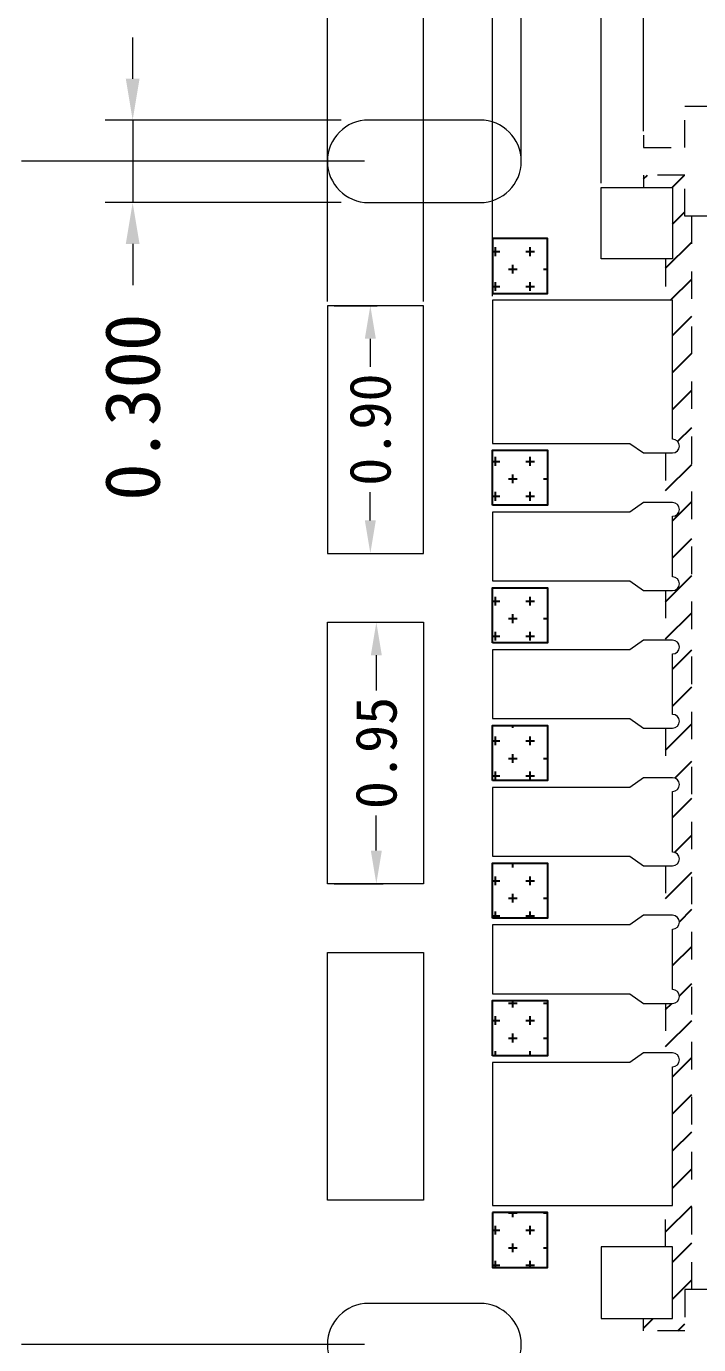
# Model space of a CAD drawing. Header units: millimetres. Extents: x 2103 to 2391, y 501 to 745.
# Drawn here: x 2285.608 to 2288.052, y 728.515 to 733.305 of the extents above; entities that cross this region are included whole.
import ezdxf

# ---------------------------------------------------------------- set-up
doc = ezdxf.new("R2010")
doc.units = ezdxf.units.MM
doc.linetypes.add('HIDDEN', pattern=[0.375, 0.25, -0.125])
doc.layers.get('Defpoints').update_dxf_attribs({"lineweight": 18})
for name, color, linetype, lineweight in [('1', 7, 'Continuous', 18), ('1D', 4, 'Continuous', 18), ('2D', 4, 'Continuous', 18)]:
    doc.layers.add(name, color=color, linetype=linetype, lineweight=lineweight)
for name, color, linetype in [('HATCH', 4, 'Continuous'), ('PLATING', 3, 'Continuous'), ('标注', 4, 'Continuous')]:
    doc.layers.add(name, color=color, linetype=linetype)
doc.styles.add('宋体', font='')
doc.styles.get('宋体').set_extended_font_data('宋体')
doc.dimstyles.new('ISO-25', dxfattribs={"dimtxt": 0.12, "dimasz": 0.18, "dimexe": 0.15, "dimexo": 0.1, "dimgap": 0.1, "dimtad": 1, "dimdec": 3, "dimzin": 0, "dimdsep": 46, "dimtxsty": '宋体', "dimcen": 1, "dimazin": 0, "dimtfac": 1, "dimtmove": 0, "dimatfit": 3, "dimfxl": 1, "dimarcsym": 0})
doc.dimstyles.new('St. ZB', dxfattribs={"dimtxt": 1.25, "dimasz": 0.8, "dimexe": 0.3, "dimexo": 0.2, "dimgap": 0.3, "dimtad": 0, "dimdec": 3, "dimzin": 0, "dimdsep": 46, "dimtxsty": '宋体', "dimcen": 0.09, "dimdle": 1.6, "dimclrd": 7, "dimclre": 1, "dimclrt": 256, "dimadec": 0, "dimazin": 0, "dimtfac": 1, "dimtdec": 3, "dimtmove": 0, "dimatfit": 3, "dimfxl": 1, "dimtolj": 1, "dimtzin": 0, "dimarcsym": 0})
pattern_1 = [(0, (2315.99936, 730.45476), (0.0635, 0.0635), [0.03175, -0.09525]), (90, (2316.015237, 730.438886), (-0.0635, 0.0635), [0.03175, -0.09525])]

# ---------------------------------------------------------------- blocks, each defined once
blk = doc.blocks.new('*D56')
at = {"layer": 'Defpoints', "color": 0, "transparency": 16777216}
for p in [(2288.1523, 734.5081), (2287.8525, 732.9102), (2294.5025, 730.6652)]:
    blk.add_point(p, dxfattribs=at)
at = {"layer": '标注', "color": 0, "linetype": 'Continuous', "lineweight": 5, "transparency": 16777216}
for p, q in [((2288.1523, 734.3481), (2288.1523, 734.5081)), ((2287.8525, 734.1881), (2288.1523, 734.3481)), ((2287.8525, 732.9252), (2287.8525, 734.1881))]:
    blk.add_line(p, q, dxfattribs=at)
at = {"layer": '标注', "color": 0, "lineweight": 13, "transparency": 16777216, "insert": (2288.1523, 735.0092), "char_height": 0.28, "attachment_point": 5, "rotation": 90, "style": '宋体'}
blk.add_mtext('6.650', dxfattribs=at)
blk = doc.blocks.new('*D74')
at = {"layer": 'Defpoints', "color": 0, "transparency": 16777216}
for p in [(2285.59, 728.5152), (2286.8525, 728.5152), (2294.5025, 726.3652)]:
    blk.add_point(p, dxfattribs=at)
at = {"layer": '标注', "color": 0, "linetype": 'Continuous', "lineweight": 5, "transparency": 16777216}
blk.add_line((2286.8375, 728.5152), (2285.59, 728.5152), dxfattribs=at)
at = {"layer": '标注', "color": 0, "lineweight": 13, "transparency": 16777216, "insert": (2285.0897, 728.5152), "char_height": 0.28, "attachment_point": 5, "style": '宋体'}
blk.add_mtext('2.150', dxfattribs=at)
blk = doc.blocks.new('*D75')
at = {"layer": 'Defpoints', "color": 0, "transparency": 16777216}
for p in [(2285.59, 732.8152), (2286.8525, 732.8152), (2294.5025, 726.3652)]:
    blk.add_point(p, dxfattribs=at)
at = {"layer": '标注', "color": 0, "linetype": 'Continuous', "lineweight": 5, "transparency": 16777216}
blk.add_line((2286.8375, 732.8152), (2285.59, 732.8152), dxfattribs=at)
at = {"layer": '标注', "color": 0, "lineweight": 13, "transparency": 16777216, "insert": (2285.089, 732.8152), "char_height": 0.28, "attachment_point": 5, "style": '宋体'}
blk.add_mtext('6.450', dxfattribs=at)
blk = doc.blocks.new('*D59')
at = {"layer": 'Defpoints', "color": 0, "transparency": 16777216}
for p in [(2287.8278, 734.5081), (2287.6975, 732.7202), (2294.5025, 730.6652)]:
    blk.add_point(p, dxfattribs=at)
at = {"layer": '标注', "color": 0, "linetype": 'Continuous', "lineweight": 5, "transparency": 16777216}
for p, q in [((2287.8278, 734.3481), (2287.8278, 734.5081)), ((2287.6975, 734.1881), (2287.8278, 734.3481)), ((2287.6975, 732.7352), (2287.6975, 734.1881))]:
    blk.add_line(p, q, dxfattribs=at)
at = {"layer": '标注', "color": 0, "lineweight": 13, "transparency": 16777216, "insert": (2287.8278, 735.0068), "char_height": 0.28, "attachment_point": 5, "rotation": 90, "style": '宋体'}
blk.add_mtext('6.805', dxfattribs=at)
blk = doc.blocks.new('*D60')
at = {"layer": 'Defpoints', "color": 0, "transparency": 16777216}
for p in [(2286.8718, 734.5081), (2287.0525, 732.2902), (2294.5025, 730.6652)]:
    blk.add_point(p, dxfattribs=at)
at = {"layer": '标注', "color": 0, "linetype": 'Continuous', "lineweight": 5, "transparency": 16777216}
for p, q in [((2286.8718, 734.3481), (2286.8718, 734.5081)), ((2287.0525, 734.1881), (2286.8718, 734.3481)), ((2287.0525, 732.3052), (2287.0525, 734.1881))]:
    blk.add_line(p, q, dxfattribs=at)
at = {"layer": '标注', "color": 0, "lineweight": 13, "transparency": 16777216, "insert": (2286.8718, 735.006), "char_height": 0.28, "attachment_point": 5, "rotation": 90, "style": '宋体'}
blk.add_mtext('7.450', dxfattribs=at)
blk = doc.blocks.new('*D76')
at = {"layer": 'Defpoints', "color": 0, "transparency": 16777216}
for p in [(2287.5443, 734.5081), (2287.4075, 732.8152), (2294.5025, 730.6652)]:
    blk.add_point(p, dxfattribs=at)
at = {"layer": '标注', "color": 0, "linetype": 'Continuous', "lineweight": 5, "transparency": 16777216}
for p, q in [((2287.5443, 734.3481), (2287.5443, 734.5081)), ((2287.4075, 734.1881), (2287.5443, 734.3481)), ((2287.4075, 732.8302), (2287.4075, 734.1881))]:
    blk.add_line(p, q, dxfattribs=at)
at = {"layer": '标注', "color": 0, "lineweight": 13, "transparency": 16777216, "insert": (2287.5443, 735.0037), "char_height": 0.28, "attachment_point": 5, "rotation": 90, "style": '宋体'}
blk.add_mtext('7.095', dxfattribs=at)
blk = doc.blocks.new('*D77')
at = {"layer": 'Defpoints', "color": 0, "transparency": 16777216}
for p in [(2286.5446, 734.5081), (2286.7025, 732.2902), (2294.5025, 730.6652)]:
    blk.add_point(p, dxfattribs=at)
at = {"layer": '标注', "color": 0, "linetype": 'Continuous', "lineweight": 5, "transparency": 16777216}
for p, q in [((2286.5446, 734.3481), (2286.5446, 734.5081)), ((2286.7025, 734.1881), (2286.5446, 734.3481)), ((2286.7025, 732.3052), (2286.7025, 734.1881))]:
    blk.add_line(p, q, dxfattribs=at)
at = {"layer": '标注', "color": 0, "lineweight": 13, "transparency": 16777216, "insert": (2286.5446, 735.006), "char_height": 0.28, "attachment_point": 5, "rotation": 90, "style": '宋体'}
blk.add_mtext('7.800', dxfattribs=at)
blk = doc.blocks.new('*D62')
at = {"layer": 'Defpoints', "color": 0, "ltscale": 0.1, "transparency": 16777216}
for p in [(2286.7025, 732.2902), (2286.7025, 731.3902), (2286.8587, 731.3902)]:
    blk.add_point(p, dxfattribs=at)
at = {"layer": '标注', "color": 4, "linetype": 'Continuous', "lineweight": 5, "ltscale": 0.1, "transparency": 16777216}
for p, q in [((2286.7275, 732.2902), (2286.8837, 732.2902)), ((2286.8587, 732.1702), (2286.8587, 732.0681)), ((2286.8587, 731.5102), (2286.8587, 731.6123)), ((2286.7275, 731.3902), (2286.8837, 731.3902))]:
    blk.add_line(p, q, dxfattribs=at)
at = {"layer": '标注', "color": 4, "ltscale": 0.1, "transparency": 16777216}
for points in [[(2286.8387, 732.1702), (2286.8787, 732.1702), (2286.8587, 732.2902)], [(2286.8387, 731.5102), (2286.8787, 731.5102), (2286.8587, 731.3902)]]:
    blk.add_solid(points, dxfattribs=at)
at = {"layer": '标注', "lineweight": 13, "ltscale": 0.1, "transparency": 16777216, "insert": (2286.8587, 731.8402), "char_height": 0.15, "attachment_point": 5, "rotation": 90, "style": '宋体'}
blk.add_mtext('\\A1;0.90', dxfattribs=at)
blk = doc.blocks.new('*D83')
at = {"layer": 'Defpoints', "color": 0, "ltscale": 0.1, "transparency": 16777216}
for p in [(2286.7025, 731.1402), (2286.7025, 730.1902), (2286.8805, 730.1902)]:
    blk.add_point(p, dxfattribs=at)
at = {"layer": '标注', "color": 4, "linetype": 'Continuous', "lineweight": 5, "ltscale": 0.1, "transparency": 16777216}
for p, q in [((2286.7275, 731.1402), (2286.9055, 731.1402)), ((2286.8805, 731.0202), (2286.8805, 730.8919)), ((2286.8805, 730.3102), (2286.8805, 730.4385)), ((2286.7275, 730.1902), (2286.9055, 730.1902))]:
    blk.add_line(p, q, dxfattribs=at)
at = {"layer": '标注', "color": 4, "ltscale": 0.1, "transparency": 16777216}
for points in [[(2286.8605, 731.0202), (2286.9005, 731.0202), (2286.8805, 731.1402)], [(2286.8605, 730.3102), (2286.9005, 730.3102), (2286.8805, 730.1902)]]:
    blk.add_solid(points, dxfattribs=at)
at = {"layer": '标注', "lineweight": 13, "ltscale": 0.1, "transparency": 16777216, "insert": (2286.8805, 730.6652), "char_height": 0.15, "attachment_point": 5, "rotation": 90, "style": '宋体'}
blk.add_mtext('\\A1;0.95', dxfattribs=at)
blk = doc.blocks.new('*D63')
at = {"layer": 'Defpoints', "color": 0, "transparency": 16777216}
for p in [(2287.2272, 734.5081), (2287.3025, 732.3102), (2294.5025, 730.6652)]:
    blk.add_point(p, dxfattribs=at)
at = {"layer": '标注', "color": 0, "linetype": 'Continuous', "lineweight": 5, "transparency": 16777216}
for p, q in [((2287.2272, 734.3481), (2287.2272, 734.5081)), ((2287.3025, 734.1881), (2287.2272, 734.3481)), ((2287.3025, 732.3252), (2287.3025, 734.1881))]:
    blk.add_line(p, q, dxfattribs=at)
at = {"layer": '标注', "color": 0, "lineweight": 13, "transparency": 16777216, "insert": (2287.2272, 735.006), "char_height": 0.28, "attachment_point": 5, "rotation": 90, "style": '宋体'}
blk.add_mtext('7.200', dxfattribs=at)
blk = doc.blocks.new('*D98')
at = {"layer": 'Defpoints', "color": 0, "transparency": 16777216}
for p in [(2286.8525, 732.9652), (2285.9946, 732.6652), (2286.8525, 732.6652)]:
    blk.add_point(p, dxfattribs=at)
at = {"layer": '标注', "color": 4, "linetype": 'Continuous', "lineweight": 5, "ltscale": 0.1, "transparency": 16777216}
for p, q in [((2285.9946, 733.1152), (2285.9946, 733.2652)), ((2286.7525, 732.9652), (2285.8946, 732.9652)), ((2285.9946, 732.9652), (2285.9946, 732.6652)), ((2286.7525, 732.6652), (2285.8946, 732.6652)), ((2285.9946, 732.5152), (2285.9946, 732.3652))]:
    blk.add_line(p, q, dxfattribs=at)
at = {"layer": '标注', "color": 4, "transparency": 16777216}
for points in [[(2285.9696, 733.1152), (2286.0196, 733.1152), (2285.9946, 732.9652)], [(2286.0196, 732.5152), (2285.9696, 732.5152), (2285.9946, 732.6652)]]:
    blk.add_solid(points, dxfattribs=at)
at = {"layer": '标注', "lineweight": 13, "transparency": 16777216, "insert": (2285.9946, 731.9216), "char_height": 0.2, "attachment_point": 5, "rotation": 90, "style": '宋体'}
blk.add_mtext('\\A1;0.300', dxfattribs=at)

msp = doc.modelspace()

# ---------------------------------------------------------------- hatches: boundary and pattern name
at = {"layer": 'HATCH'}
h = msp.add_hatch(dxfattribs=at)
h.set_pattern_fill('ANSI31', color=256, scale=0.03)
h.set_pattern_definition([(45, (2315.99936, 730.45476), (-0.06735192, 0.06735192), [])])
h.paths.add_polyline_path([(2288.02748, 728.3152), (2288.00248, 728.3152), (2288.00248, 728.4652), (2287.85248, 728.4652), (2287.85248, 728.4202), (2287.95748, 728.4202), (2287.95748, 728.1602), (2287.93248, 728.1602), (2287.93248, 728.0102), (2287.95748, 728.0102), (2287.95748, 727.5052, -1), (2287.95748, 727.4552), (2287.93248, 727.4552), (2287.93248, 727.2752), (2287.95748, 727.2752, -1), (2287.95748, 727.2252), (2287.95748, 727.0052, -1), (2287.95748, 726.9552), (2287.93248, 726.9552), (2287.93248, 726.7752), (2287.95748, 726.7752, -1), (2287.95748, 726.7252), (2287.95748, 726.5052, -1), (2287.95748, 726.4552), (2287.93248, 726.4552), (2287.93248, 726.2752), (2287.95748, 726.2752, -1), (2287.95748, 726.2252), (2287.95748, 726.0052, -1), (2287.95748, 725.9552), (2287.93248, 725.9552), (2287.93248, 725.7752), (2287.95748, 725.7752, -1), (2287.95748, 725.7252), (2287.95748, 725.5052, -1), (2287.95748, 725.4552), (2287.93248, 725.4552), (2287.93248, 725.2752), (2287.95748, 725.2752, -1), (2287.95748, 725.2252), (2287.95748, 724.7202), (2287.93248, 724.7202), (2287.93248, 724.5702), (2287.95748, 724.5702), (2287.95748, 724.3102), (2287.85248, 724.3102), (2287.85248, 724.2652), (2288.00248, 724.2652), (2288.00248, 724.4152), (2288.02748, 724.4152)])
h.paths.add_polyline_path([(2288.00248, 724.1652), (2287.85248, 724.1652), (2287.85248, 724.1202), (2287.95748, 724.1202), (2287.95748, 724.0152), (2288.00248, 724.0152)])
h.paths.add_polyline_path([(2292.30248, 724.1652), (2292.15248, 724.1652), (2292.15248, 724.1902), (2288.25248, 724.1902), (2288.25248, 724.1652), (2288.10248, 724.1652), (2288.10248, 724.0152), (2288.14748, 724.0152), (2288.14748, 724.1202), (2288.40748, 724.1202), (2288.40748, 724.0952), (2288.55748, 724.0952), (2288.55748, 724.1202), (2289.06248, 724.1202, -1), (2289.11248, 724.1202), (2289.11248, 724.0952), (2289.29248, 724.0952), (2289.29248, 724.1202, -1), (2289.34248, 724.1202), (2289.56248, 724.1202, -1), (2289.61248, 724.1202), (2289.61248, 724.0952), (2289.79248, 724.0952), (2289.79248, 724.1202, -1), (2289.84248, 724.1202), (2290.06248, 724.1202, -1), (2290.11248, 724.1202), (2290.11248, 724.0952), (2290.29248, 724.0952), (2290.29248, 724.1202, -1), (2290.34248, 724.1202), (2290.56248, 724.1202, -1), (2290.61248, 724.1202), (2290.61248, 724.0952), (2290.79248, 724.0952), (2290.79248, 724.1202, -1), (2290.84248, 724.1202), (2291.06248, 724.1202, -1), (2291.11248, 724.1202), (2291.11248, 724.0952), (2291.29248, 724.0952), (2291.29248, 724.1202, -1), (2291.34248, 724.1202), (2291.84748, 724.1202), (2291.84748, 724.0952), (2291.99748, 724.0952), (2291.99748, 724.1202), (2292.25748, 724.1202), (2292.25748, 724.0152), (2292.30248, 724.0152)])
h.paths.add_polyline_path([(2296.45248, 724.1902), (2292.55248, 724.1902), (2292.55248, 724.1652), (2292.40248, 724.1652), (2292.40248, 724.0152), (2292.44748, 724.0152), (2292.44748, 724.1202), (2292.70748, 724.1202), (2292.70748, 724.0952), (2292.85748, 724.0952), (2292.85748, 724.1202), (2293.36248, 724.1202, -1), (2293.41248, 724.1202), (2293.41248, 724.0952), (2293.59248, 724.0952), (2293.59248, 724.1202, -1), (2293.64248, 724.1202), (2293.86248, 724.1202, -1), (2293.91248, 724.1202), (2293.91248, 724.0952), (2294.09248, 724.0952), (2294.09248, 724.1202, -1), (2294.14248, 724.1202), (2294.36248, 724.1202, -1), (2294.41248, 724.1202), (2294.41248, 724.0952), (2294.59248, 724.0952), (2294.59248, 724.1202, -1), (2294.64248, 724.1202), (2294.86248, 724.1202, -1), (2294.91248, 724.1202), (2294.91248, 724.0952), (2295.09248, 724.0952), (2295.09248, 724.1202, -1), (2295.14248, 724.1202), (2295.36248, 724.1202, -1), (2295.41248, 724.1202), (2295.41248, 724.0952), (2295.59248, 724.0952), (2295.59248, 724.1202, -1), (2295.64248, 724.1202), (2296.14748, 724.1202), (2296.14748, 724.0952), (2296.29748, 724.0952), (2296.29748, 724.1202), (2296.55748, 724.1202), (2296.55748, 724.0152), (2296.60248, 724.0152), (2296.60248, 724.1652), (2296.45248, 724.1652)])
h.paths.add_polyline_path([(2288.02748, 732.6152), (2288.00248, 732.6152), (2288.00248, 732.7652), (2287.85248, 732.7652), (2287.85248, 732.7202), (2287.95748, 732.7202), (2287.95748, 732.4602), (2287.93248, 732.4602), (2287.93248, 732.3102), (2287.95748, 732.3102), (2287.95748, 731.8052, -1), (2287.95748, 731.7552), (2287.93248, 731.7552), (2287.93248, 731.5752), (2287.95748, 731.5752, -1), (2287.95748, 731.5252), (2287.95748, 731.3052, -1), (2287.95748, 731.2552), (2287.93248, 731.2552), (2287.93248, 731.0752), (2287.95748, 731.0752, -1), (2287.95748, 731.0252), (2287.95748, 730.8052, -1), (2287.95748, 730.7552), (2287.93248, 730.7552), (2287.93248, 730.5752), (2287.95748, 730.5752, -1), (2287.95748, 730.5252), (2287.95748, 730.3052, -1), (2287.95748, 730.2552), (2287.93248, 730.2552), (2287.93248, 730.0752), (2287.95748, 730.0752, -1), (2287.95748, 730.0252), (2287.95748, 729.8052, -1), (2287.95748, 729.7552), (2287.93248, 729.7552), (2287.93248, 729.5752), (2287.95748, 729.5752, -1), (2287.95748, 729.5252), (2287.95748, 729.0202), (2287.93248, 729.0202), (2287.93248, 728.8702), (2287.95748, 728.8702), (2287.95748, 728.6102), (2287.85248, 728.6102), (2287.85248, 728.5652), (2288.00248, 728.5652), (2288.00248, 728.7152), (2288.02748, 728.7152)])
at = {"layer": 'PLATING'}
h = msp.add_hatch(dxfattribs=at)
h.set_pattern_fill('CROSS', color=256, scale=0.01)
h.set_pattern_definition(pattern_1)
h.paths.add_polyline_path([(2287.50248, 732.3352), (2287.50248, 732.5352), (2287.30248, 732.5352), (2287.30248, 732.3352)])
h = msp.add_hatch(dxfattribs=at)
h.set_pattern_fill('CROSS', color=256, scale=0.01)
h.set_pattern_definition(pattern_1)
h.paths.add_polyline_path([(2287.50248, 731.7652), (2287.50248, 731.5652), (2287.30248, 731.5652), (2287.30248, 731.7652)])
h = msp.add_hatch(dxfattribs=at)
h.set_pattern_fill('CROSS', color=256, scale=0.01)
h.set_pattern_definition(pattern_1)
h.paths.add_polyline_path([(2287.50248, 731.2652), (2287.50248, 731.0652), (2287.30248, 731.0652), (2287.30248, 731.2652)])
h = msp.add_hatch(dxfattribs=at)
h.set_pattern_fill('CROSS', color=256, scale=0.01)
h.set_pattern_definition(pattern_1)
h.paths.add_polyline_path([(2287.50248, 730.7652), (2287.50248, 730.5652), (2287.30248, 730.5652), (2287.30248, 730.7652)])
h = msp.add_hatch(dxfattribs=at)
h.set_pattern_fill('CROSS', color=256, scale=0.01)
h.set_pattern_definition(pattern_1)
h.paths.add_polyline_path([(2287.50248, 730.2652), (2287.50248, 730.0652), (2287.30248, 730.0652), (2287.30248, 730.2652)])
h = msp.add_hatch(dxfattribs=at)
h.set_pattern_fill('CROSS', color=256, scale=0.01)
h.set_pattern_definition(pattern_1)
h.paths.add_polyline_path([(2287.50248, 729.7652), (2287.50248, 729.5652), (2287.30248, 729.5652), (2287.30248, 729.7652)])
h = msp.add_hatch(dxfattribs=at)
h.set_pattern_fill('CROSS', color=256, scale=0.01)
h.set_pattern_definition(pattern_1)
h.paths.add_polyline_path([(2287.50248, 728.7952), (2287.50248, 728.9952), (2287.30248, 728.9952), (2287.30248, 728.7952)])

# ---------------------------------------------------------------- linework, layer by layer
at = {"lineweight": 13, "ltscale": 10}
for points in [[(2287.25748, 732.9652), (2286.85248, 732.9652, 1), (2286.85248, 732.6652), (2287.25748, 732.6652, 1)], [(2287.25748, 728.6652), (2286.85248, 728.6652, 1), (2286.85248, 728.3652), (2287.25748, 728.3652, 1)]]:
    msp.add_lwpolyline(points, format="xyb", close=True, dxfattribs=at)
for points in [[(2286.70248, 731.3902), (2287.05248, 731.3902), (2287.05248, 732.2902), (2286.70248, 732.2902)], [(2286.70248, 731.1402), (2287.05248, 731.1402), (2287.05248, 730.1902), (2286.70248, 730.1902)], [(2287.05248, 729.9402), (2287.05248, 729.0402), (2286.70248, 729.0402), (2286.70248, 729.9402)]]:
    msp.add_lwpolyline(points, close=True, dxfattribs=at)
at = {"layer": '1', "lineweight": 13}
for points in [[(2287.95748, 732.4602), (2287.69748, 732.4602), (2287.69748, 732.7202), (2287.95748, 732.7202)], [(2287.95748, 728.8702), (2287.69748, 728.8702), (2287.69748, 728.6102), (2287.95748, 728.6102)]]:
    msp.add_lwpolyline(points, close=True, dxfattribs=at)
for points in [[(2287.85248, 731.7552), (2287.95748, 731.7552, 1), (2287.95748, 731.8052), (2287.95748, 732.3102), (2287.30248, 732.3102), (2287.30248, 731.7902), (2287.80248, 731.7902)], [(2287.80248, 729.5402), (2287.30248, 729.5402), (2287.30248, 729.0202), (2287.95748, 729.0202), (2287.95748, 729.5252, 1), (2287.95748, 729.5752), (2287.85248, 729.5752)]]:
    msp.add_lwpolyline(points, format="xyb", close=True, dxfattribs=at)
at = {"layer": '1', "color": 7, "lineweight": 13}
for points in [[(2287.85248, 731.5752), (2287.80248, 731.5402), (2287.30248, 731.5402), (2287.30248, 731.2902), (2287.80248, 731.2902), (2287.85248, 731.2552), (2287.95748, 731.2552, 1), (2287.95748, 731.3052), (2287.95748, 731.5252, 1), (2287.95748, 731.5752)], [(2287.85248, 730.5752), (2287.80248, 730.5402), (2287.30248, 730.5402), (2287.30248, 730.2902), (2287.80248, 730.2902), (2287.85248, 730.2552), (2287.95748, 730.2552, 1), (2287.95748, 730.3052), (2287.95748, 730.5252, 1), (2287.95748, 730.5752)]]:
    msp.add_lwpolyline(points, format="xyb", close=True, dxfattribs=at)
at = {"layer": '1', "lineweight": 13}
for points in [[(2287.95748, 730.8052), (2287.95748, 731.0252, 1), (2287.95748, 731.0752), (2287.85248, 731.0752), (2287.80248, 731.0402), (2287.30248, 731.0402), (2287.30248, 730.7902), (2287.80248, 730.7902)], [(2287.95748, 729.8052), (2287.95748, 730.0252, 1), (2287.95748, 730.0752), (2287.85248, 730.0752), (2287.80248, 730.0402), (2287.30248, 730.0402), (2287.30248, 729.7902), (2287.80248, 729.7902)]]:
    msp.add_lwpolyline(points, format="xyb", dxfattribs=at)
at = {"layer": '1', "color": 7, "lineweight": 13}
for points in [[(2287.80248, 730.7902), (2287.85248, 730.7552), (2287.95748, 730.7552, 1), (2287.95748, 730.8052)], [(2287.80248, 729.7902), (2287.85248, 729.7552), (2287.95748, 729.7552, 1), (2287.95748, 729.8052)]]:
    msp.add_lwpolyline(points, format="xyb", dxfattribs=at)
at = {"layer": '1D', "linetype": 'HIDDEN', "lineweight": 13, "ltscale": 0.1}
for points in [[(2287.93248, 732.4602), (2287.93248, 732.3102)], [(2287.93248, 731.7552), (2287.93248, 731.5752)], [(2287.93248, 731.2552), (2287.93248, 731.0752)], [(2287.93248, 730.7552), (2287.93248, 730.5752)], [(2287.93248, 730.2552), (2287.93248, 730.0752)], [(2287.93248, 729.7552), (2287.93248, 729.5752)], [(2287.93248, 728.8702), (2287.93248, 729.0202)]]:
    msp.add_lwpolyline(points, dxfattribs=at)
at = {"layer": '2D', "color": 4, "linetype": 'HIDDEN', "lineweight": 13, "ltscale": 0.05}
msp.add_line((2288.02748, 728.7152), (2288.02748, 732.6152), dxfattribs=at)
for points in [[(2287.85248, 732.9102), (2287.85248, 732.8652), (2288.00248, 732.8652), (2288.00248, 733.0152), (2288.10248, 733.0152), (2288.10248, 732.8652), (2288.25248, 732.8652), (2288.25248, 732.7652), (2288.10248, 732.7652), (2288.10248, 732.6152), (2288.00248, 732.6152), (2288.00248, 732.7652), (2287.85248, 732.7652), (2287.85248, 732.7202)], [(2287.85248, 728.4202), (2287.85248, 728.4652), (2288.00248, 728.4652), (2288.00248, 728.3152), (2288.10248, 728.3152), (2288.10248, 728.4652), (2288.25248, 728.4652), (2288.25248, 728.5652), (2288.10248, 728.5652), (2288.10248, 728.7152), (2288.00248, 728.7152), (2288.00248, 728.5652), (2287.85248, 728.5652), (2287.85248, 728.6102)]]:
    msp.add_lwpolyline(points, dxfattribs=at)
at = {"layer": 'PLATING'}
for points in [[(2287.30248, 732.5352), (2287.30248, 732.3352), (2287.50248, 732.3352), (2287.50248, 732.5352)], [(2287.30248, 731.5652), (2287.30248, 731.7652), (2287.50248, 731.7652), (2287.50248, 731.5652)], [(2287.30248, 731.0652), (2287.30248, 731.2652), (2287.50248, 731.2652), (2287.50248, 731.0652)], [(2287.30248, 730.5652), (2287.30248, 730.7652), (2287.50248, 730.7652), (2287.50248, 730.5652)], [(2287.30248, 730.0652), (2287.30248, 730.2652), (2287.50248, 730.2652), (2287.50248, 730.0652)], [(2287.30248, 729.5652), (2287.30248, 729.7652), (2287.50248, 729.7652), (2287.50248, 729.5652)], [(2287.30248, 728.9952), (2287.30248, 728.7952), (2287.50248, 728.7952), (2287.50248, 728.9952)]]:
    msp.add_lwpolyline(points, close=True, dxfattribs=at)

# ---------------------------------------------------------------- dimensions: what is measured, and where the dimension line sits
at = {"layer": '标注', "lineweight": 13}
for feature_location, offset, dtype, origin, picture, middle in [((2286.70248, 732.2902), (-0.15786, 2.21795), 1, (2294.50248, 730.6652), '*D77', (2286.54462, 735.00603)), ((2287.05248, 732.2902), (-0.18068, 2.21795), 1, (2294.50248, 730.6652), '*D60', (2286.8718, 735.00603)), ((2287.30248, 732.3102), (-0.07525, 2.19795), 1, (2294.50248, 730.6652), '*D63', (2287.22723, 735.00603)), ((2287.40748, 732.8152), (0.13682, 1.69295), 1, (2294.50248, 730.6652), '*D76', (2287.54431, 735.00368)), ((2287.69748, 732.7202), (0.13036, 1.78795), 1, (2294.50248, 730.6652), '*D59', (2287.82784, 735.00681)), ((2287.85248, 732.9102), (0.29983, 1.59795), 1, (2294.50248, 730.6652), '*D56', (2288.15231, 735.00915)), ((2286.85248, 732.8152), (-1.26251, 0), 0, (2294.50248, 726.3652), '*D75', (2285.08897, 732.8152)), ((2286.85248, 728.5152), (-1.26251, 0), 0, (2294.50248, 726.3652), '*D74', (2285.08975, 728.5152))]:
    dim = msp.add_ordinate_dim(feature_location=feature_location, offset=offset, dtype=dtype, origin=origin, dimstyle='ISO-25', override={"dimtxt": 0.28, "dimasz": 0.08, "dimexe": 0.015, "dimexo": 0.015, "dimgap": 0.02, "dimtad": 0, "dimtoh": 1, "dimdec": 3, "dimzin": 1, "dimdsep": 46, "dimtxsty": '宋体', "dimcen": 0.1, "dimtp": 0.025, "dimtm": 0.025, "dimtdec": 3, "dimlwe": 5}, dxfattribs=at)
    dim.commit()
    dim.dimension.update_dxf_attribs({"geometry": picture, "text_midpoint": middle})
at = {"layer": '标注', "lineweight": 13, "ltscale": 0.1}
for base, p1, p2, override, picture, middle in [((2285.99464, 732.6652), (2286.85248, 732.9652), (2286.85248, 732.6652), {"dimtxt": 0.2, "dimasz": 0.15, "dimexe": 0.1, "dimexo": 0.1, "dimgap": 0.1, "dimsah": 1, "dimclrd": 4, "dimclre": 4, "dimlwd": 5, "dimlwe": 5}, '*D98', (2285.99464, 731.92162)), ((2286.88054, 730.1902), (2286.70248, 731.1402), (2286.70248, 730.1902), {"dimtxt": 0.15, "dimasz": 0.12, "dimexe": 0.025, "dimexo": 0.025, "dimgap": 0.025, "dimdec": 2, "dimsah": 1, "dimclrd": 4, "dimclre": 4, "dimlwd": 5, "dimlwe": 5}, '*D83', (2286.88054, 730.6652))]:
    dim = msp.add_linear_dim(base=base, p1=p1, p2=p2, angle=90, dimstyle='St. ZB', override=override, dxfattribs=at)
    dim.commit()
    dim.dimension.update_dxf_attribs({"geometry": picture, "text_midpoint": middle})
dim = msp.add_linear_dim(base=(2286.85871, 731.3902), p1=(2286.70248, 732.2902), p2=(2286.70248, 731.3902), angle=90, dimstyle='St. ZB', override={"dimtxt": 0.15, "dimasz": 0.12, "dimexe": 0.025, "dimexo": 0.025, "dimgap": 0.025, "dimdec": 2, "dimsah": 1, "dimclrd": 4, "dimclre": 4, "dimlwd": 5, "dimlwe": 5}, dxfattribs=at)
dim.commit()
dim.dimension.update_dxf_attribs({"geometry": '*D62', "text_midpoint": (2286.85871, 731.8402), "dimtype": 160})

doc.saveas('drawing.dxf')
